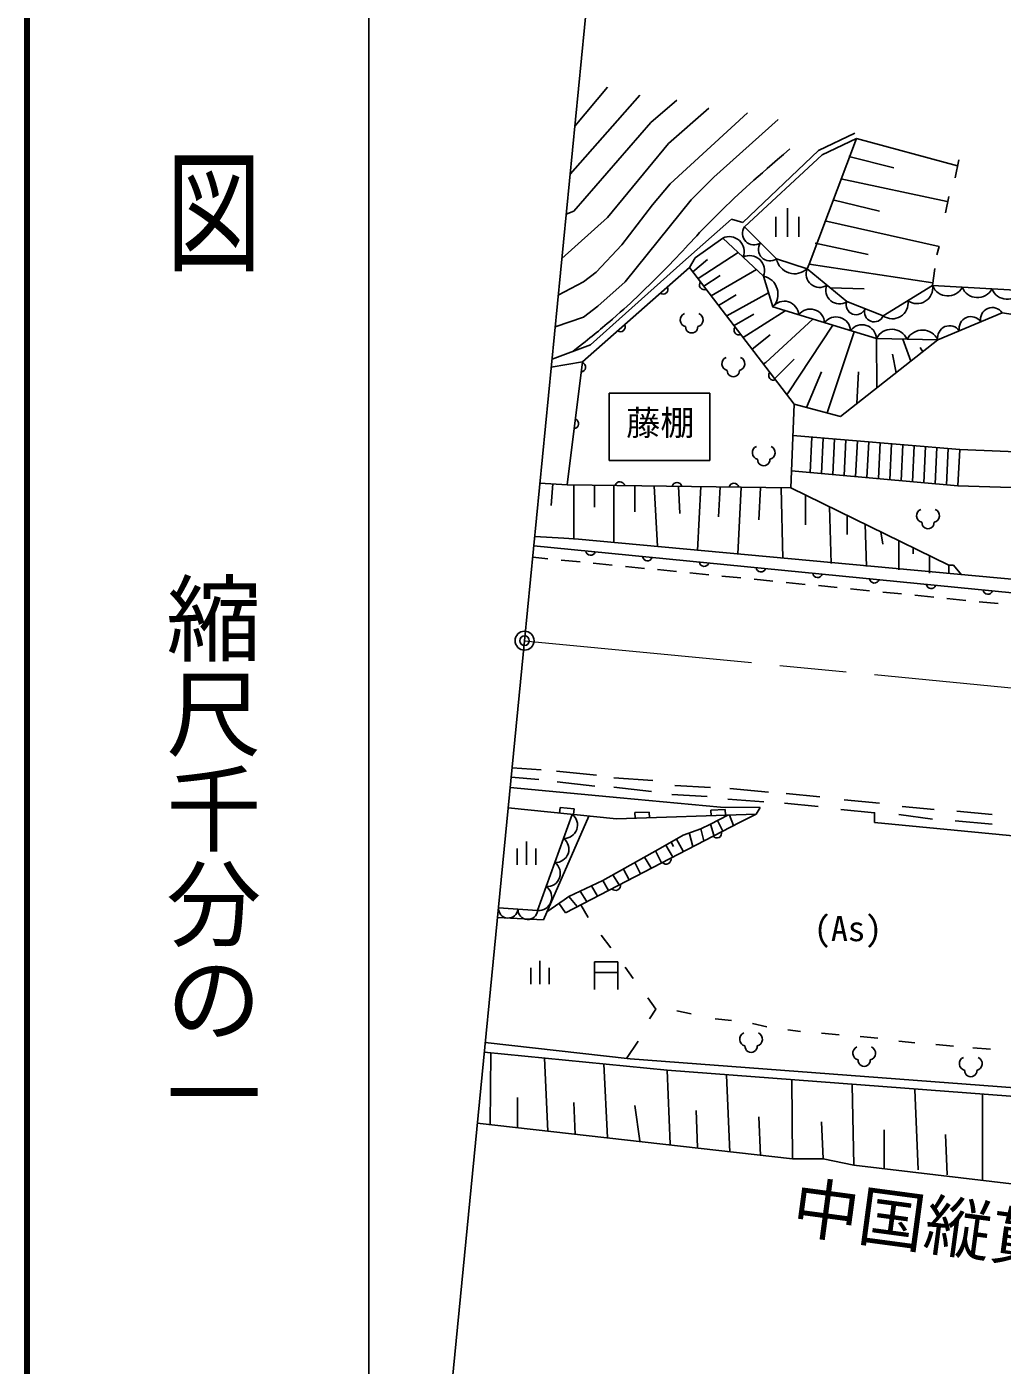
# Model space of a CAD drawing. Units: millimetres, scale not verified. Extents: x 40000 to 680000, y 20000 to 380000.
# Drawn here: x 40000 to 91321, y 249198 to 319638 of the extents above; entities that cross this region are included whole.
import ezdxf
from ezdxf.enums import TextEntityAlignment as Align

# ---------------------------------------------------------------- set-up
doc = ezdxf.new("R2010")
doc.units = ezdxf.units.MM
doc.header["$LTSCALE"] = 1000
doc.header["$PDMODE"] = 32
doc.header["$PDSIZE"] = 500
doc.linetypes.add('CHAIN', pattern=[18.5, 12, -1.5, 3.5, -1.5])
for name, color, linetype, lineweight in [('M-BGD', 7, 'Continuous', 25), ('M-BMK', 2, 'CHAIN', 13), ('M-BMK-SRVR', 3, 'Continuous', 25), ('M-STR-STRC', 7, 'Continuous', 25), ('M-TTL', 2, 'Continuous', 140), ('M-TTL-BAND', 7, 'Continuous', 25)]:
    doc.layers.add(name, color=color, linetype=linetype, lineweight=lineweight)
doc.layers.add('M-OTRS', color=6, linetype='Continuous')
doc.styles.add('@ＭＳ ゴシック', font='')
doc.styles.add('ＭＳ ゴシック', font='')
doc.styles.get('@ＭＳ ゴシック').set_extended_font_data('@MS Gothic')
doc.styles.get('ＭＳ ゴシック').set_extended_font_data('MS Gothic')

msp = doc.modelspace()

# ---------------------------------------------------------------- linework, layer by layer
at = {"layer": 'M-BGD'}
for p, q in [((70554, 316456), (68835, 314410)), ((72247, 316033), (68588, 311886)), ((75888, 315355), (73771, 313493)), ((73856, 311376), (77920, 315101)), ((73771, 313493), (70554, 309598)), ((81171, 307144), (83652, 313751)), ((81659, 313133), (83566, 314047)), ((83652, 313751), (81850, 312901)), ((83652, 313751), (88973, 312316)), ((77666, 309344), (81659, 313133)), ((81850, 312901), (77759, 309115)), ((83254, 312815), (85624, 312223)), ((88841, 311682), (89041, 312644)), ((72924, 310275), (73856, 311376)), ((82830, 311630), (88418, 310445)), ((88503, 310699), (88334, 309852)), ((71316, 308159), (72924, 310275)), ((80015, 308586), (80015, 310086)), ((82407, 310529), (84862, 309937)), ((70554, 309598), (68154, 307447)), ((77073, 309513), (74514, 307256)), ((77666, 309344), (77073, 309513)), ((80615, 308586), (80615, 309636)), ((69961, 306719), (71316, 308159)), ((75162, 307478), (76614, 308519)), ((81476, 308243), (84270, 307651)), ((74514, 307256), (71500, 304543)), ((75162, 307478), (74872, 306973)), ((75806, 307383), (75044, 306748)), ((75321, 306386), (77427, 307759)), ((81059, 306903), (81171, 307144)), ((87678, 306163), (81171, 307144)), ((69284, 306211), (69961, 306719)), ((76480, 306550), (75629, 305983)), ((76013, 305481), (78390, 306860)), ((87773, 306913), (87659, 306014)), ((67965, 305513), (69284, 306211)), ((82263, 305902), (84052, 305854)), ((77327, 305534), (76398, 304977)), ((76826, 304418), (79023, 305634)), ((71500, 304543), (69651, 302902)), ((78258, 304518), (77215, 303909)), ((77692, 303285), (79894, 304695)), ((78876, 301969), (81348, 304255)), ((80061, 300377), (82410, 303933)), ((69651, 302902), (67636, 302146)), ((79105, 303417), (78166, 302666)), ((83537, 303591), (82113, 299317)), ((87935, 303155), (82805, 299134)), ((84705, 303238), (84720, 300635)), ((86094, 303202), (86510, 302038)), ((85540, 302401), (85734, 301430)), ((87140, 302532), (86997, 302767)), ((67595, 301727), (69242, 302013)), ((78754, 301897), (78876, 301969)), ((80375, 302147), (79359, 301131)), ((81814, 301470), (81016, 299607)), ((83762, 301470), (83664, 299808)), ((79989, 300282), (80061, 300377)), ((80206, 295374), (80375, 299777)), ((82805, 299134), (80375, 299777)), ((80312, 298128), (89083, 297388)), ((81306, 298045), (81215, 296180)), ((81904, 297994), (81813, 296126)), ((82503, 297944), (82412, 296072)), ((83101, 297893), (83010, 296019)), ((83699, 297843), (83608, 295965)), ((84297, 297792), (84206, 295911)), ((84896, 297742), (84804, 295857)), ((85494, 297691), (85402, 295803)), ((86092, 297641), (86000, 295750)), ((86690, 297590), (86598, 295696)), ((87289, 297540), (87196, 295642)), ((87887, 297489), (87794, 295588)), ((88485, 297439), (88392, 295534)), ((89083, 297388), (88991, 295481)), ((89083, 297388), (94536, 297162)), ((80240, 296268), (88991, 295481)), ((66998, 295615), (68437, 295534)), ((67678, 295577), (67590, 294443)), ((68776, 295530), (68776, 292688)), ((69876, 295515), (69876, 294358)), ((70892, 295501), (70892, 292493)), ((71993, 295486), (71993, 294104)), ((73013, 295472), (73181, 292281)), ((74284, 295455), (74364, 294019)), ((75463, 295439), (75295, 292072)), ((76479, 295425), (76396, 293850)), ((77579, 295410), (77407, 291891)), ((78597, 295374), (78512, 293681)), ((79698, 295374), (79782, 291649)), ((80206, 295374), (88503, 291310)), ((88991, 295481), (94378, 295306)), ((80968, 295001), (80968, 293427)), ((82237, 294379), (82322, 291395)), ((83169, 293935), (83169, 292919)), ((84102, 293466), (84185, 291225)), ((84940, 293055), (85032, 292411)), ((85878, 292596), (85878, 291056)), ((67419, 291642), (66618, 291722)), ((66676, 292316), (102896, 288770)), ((86640, 292222), (86640, 291903)), ((87487, 291818), (87487, 290887)), ((69110, 291473), (68115, 291573)), ((70802, 291305), (69807, 291404)), ((72493, 291136), (71498, 291236)), ((74185, 290968), (73190, 291067)), ((88503, 291310), (88757, 291310)), ((88503, 291310), (88503, 290887)), ((88757, 291310), (89180, 290802)), ((75877, 290799), (74882, 290899)), ((77568, 290631), (76573, 290730)), ((79260, 290463), (78265, 290562)), ((80952, 290294), (79957, 290393)), ((82643, 290126), (81648, 290225)), ((84335, 289957), (83340, 290056)), ((86026, 289789), (85031, 289888)), ((87718, 289620), (86723, 289719)), ((89410, 289452), (88415, 289551)), ((91101, 289283), (90106, 289382)), ((67873, 280458), (69979, 280247)), ((67908, 279896), (69891, 279668)), ((70892, 280107), (72945, 279966)), ((74104, 279703), (75965, 279598)), ((65433, 279598), (71219, 279055)), ((70892, 279615), (72875, 279387)), ((71219, 279055), (76503, 278563)), ((73946, 279229), (75789, 279124)), ((76883, 278987), (78771, 278847)), ((76983, 279545), (79019, 279352)), ((79952, 279287), (81730, 279118)), ((83000, 278949), (84862, 278779)), ((68057, 278554), (68026, 278256)), ((68803, 278478), (68057, 278554)), ((68772, 278180), (68803, 278478)), ((72749, 278307), (72000, 278282)), ((72000, 278282), (72010, 277982)), ((72759, 278007), (72749, 278307)), ((76747, 278442), (75997, 278417)), ((75997, 278417), (76008, 278117)), ((76503, 278563), (78593, 278549)), ((76757, 278142), (76747, 278442)), ((78593, 278549), (78381, 278197)), ((79867, 278779), (81645, 278610)), ((86048, 278610), (87741, 278441)), ((88926, 278356), (90789, 278187)), ((67178, 272634), (69571, 278098)), ((68341, 273011), (77496, 277763)), ((75972, 277679), (76890, 278146)), ((75972, 277679), (76142, 277086)), ((76343, 277868), (76622, 277310)), ((76969, 278149), (77188, 277603)), ((78381, 278197), (77496, 277763)), ((85878, 278187), (87656, 277933)), ((88842, 277848), (90789, 277679)), ((74178, 276883), (74526, 276251)), ((74872, 277171), (75041, 276493)), ((75464, 277425), (75623, 276791)), ((65800, 275539), (65800, 276397)), ((66290, 275539), (66290, 276764)), ((66780, 275539), (66780, 276397)), ((73380, 275668), (73085, 276263)), ((73616, 276562), (73980, 275973)), ((73902, 276725), (74025, 276493)), ((71993, 275647), (72294, 275063)), ((72505, 275940), (72840, 275393)), ((70833, 275012), (71166, 274477)), ((71400, 275308), (71689, 274749)), ((69108, 274148), (69453, 273615)), ((69706, 274433), (70033, 273889)), ((70300, 274715), (70603, 274185)), ((68341, 273011), (67996, 273508)), ((68522, 273869), (68966, 273335)), ((69157, 273434), (69538, 272768)), ((64766, 272769), (67178, 272634)), ((70215, 271837), (70723, 271159)), ((66511, 269247), (66511, 270104)), ((67001, 269247), (67001, 270472)), ((67491, 269247), (67491, 270104)), ((69862, 268980), (69862, 270428)), ((69862, 270428), (71099, 270428)), ((69862, 269875), (71099, 269875)), ((71099, 270428), (71099, 268980)), ((71485, 270143), (71908, 269551)), ((74194, 267857), (74956, 267688)), ((76226, 267434), (77073, 267349)), ((78174, 267180), (78936, 267011)), ((80036, 266841), (80714, 266757)), ((81814, 266672), (82746, 266587)), ((83846, 266503), (84778, 266418)), ((72162, 266249), (71560, 265346)), ((85878, 266249), (86725, 266164)), ((87826, 266079), (88757, 265995)), ((89773, 265910), (90704, 265825)), ((71740, 265326), (111777, 262292)), ((73686, 264725), (73856, 260830)), ((111786, 261846), (73686, 264725)), ((76819, 264471), (76988, 260407)), ((83423, 263963), (83508, 259729)), ((86725, 263709), (86894, 259475)), ((90281, 263455), (90281, 258967)), ((65812, 263285), (65812, 261677)), ((68776, 263031), (68860, 261338)), ((71993, 262862), (72247, 260999)), ((75210, 262608), (75295, 260661)), ((78512, 262269), (78597, 260237)), ((81814, 262015), (81899, 260068)), ((85116, 261592), (85116, 259560)), ((88334, 261338), (88418, 259221))]:
    msp.add_line(p, q, dxfattribs=at)
for points in [[(77759, 309115), (79444, 307418), (81059, 306903), (83142, 305171), (85061, 304422), (87659, 306014), (92343, 305755), (99013, 304573), (105707, 304830), (112877, 304374), (114057, 306036), (117811, 309666), (122375, 313001), (127606, 316687), (128466, 318091)], [(74194, 315779), (72840, 314593), (68776, 309937), (68382, 309779)], [(79528, 314763), (76142, 311715), (74956, 310529), (71485, 306211), (70046, 304941)], [(81984, 309429), (87995, 308074), (87887, 307643)], [(113277, 298529), (112852, 302665), (111166, 303180), (107126, 303449), (103703, 303528), (99201, 303396), (91320, 304591), (87935, 303155), (84705, 303238), (79246, 304891), (78756, 306518), (76614, 308519)], [(80206, 295374), (68437, 295534), (69242, 302013), (74872, 306973), (80375, 299777)], [(70046, 304941), (69284, 304349), (67803, 303855)], [(66724, 292806), (68250, 292722), (69030, 292665), (101118, 289701), (101707, 289601), (102896, 289447), (103828, 289871), (103912, 289447), (102896, 288770)], [(78381, 278197), (71026, 277949), (65329, 278532)], [(82830, 278441), (84608, 278271), (84608, 277763), (117036, 274631), (117205, 275054)], [(64815, 273269), (66879, 273122), (68691, 278188)], [(73348, 276409), (74533, 277086), (75464, 277425), (75972, 277679)], [(73348, 276409), (70300, 274715), (68522, 273869), (68268, 273699), (67366, 273062)], [(72670, 268535), (73094, 267942), (72755, 267434)], [(63696, 261931), (80290, 260068), (81899, 260068), (83508, 259729), (100695, 257697)]]:
    msp.add_lwpolyline(points, dxfattribs=at)
for centre, radius, start, end in [((76954, 307809), 787, 338.33628, 115.57064), ((78256, 308766), 607, 144.98828, 304.61522), ((79099, 307918), 607, 144.98828, 304.61522), ((78025, 306809), 787, 338.33628, 115.57064), ((80394, 307607), 968, 191.23692, 313.39429), ((78550, 305569), 972, 315.806, 77.7353), ((81713, 306630), 709, 157.38138, 303.13424), ((73483, 305824), 256, 234.0649, 28.70414), ((75644, 306056), 256, 140.08574, 294.72497), ((82755, 305764), 709, 157.38138, 303.13424), ((86837, 305897), 830, 234.9251, 8.05922), ((88460, 306331), 861, 201.63583, 332.03622), ((90021, 306245), 861, 201.63583, 332.03622), ((91582, 306159), 861, 201.63583, 332.03622), ((79854, 304438), 758, 3.05722, 143.22901), ((83627, 304998), 515, 160.37869, 336.98548), ((85538, 305101), 830, 234.9251, 8.05922), ((81218, 304024), 758, 3.05722, 143.22901), ((82583, 303611), 758, 3.05722, 143.22901), ((84587, 304624), 515, 160.37869, 336.98548), ((89677, 303757), 626, 34.56688, 191.39671), ((90805, 304236), 626, 34.56688, 191.39671), ((71232, 303841), 256, 234.0649, 28.70414), ((77466, 303673), 256, 140.08574, 294.72497), ((83948, 303197), 758, 3.05722, 143.22901), ((85502, 302815), 902, 25.02341, 152.04815), ((87117, 302773), 902, 25.02341, 152.04815), ((88548, 303279), 626, 34.56688, 191.39671), ((69149, 301724), 256, 275.59591, 70.23514), ((79289, 301290), 256, 140.08574, 294.72497), ((68779, 298746), 256, 275.59591, 70.23514), ((71206, 295440), 256, 11.89991, 166.53914), ((74205, 295399), 256, 11.89991, 166.53914), ((77205, 295359), 256, 11.89991, 166.53914), ((87173, 293909), 359, 113.44836, 257.2818), ((87655, 293909), 359, 282.7182, 66.55164), ((87414, 293539), 321, 176.52859, 3.47141), ((69667, 292079), 256, 187.08952, 341.72876), ((72653, 291787), 256, 187.08952, 341.72876), ((75639, 291495), 256, 187.08952, 341.72876), ((78624, 291203), 256, 187.08952, 341.72876), ((81610, 290910), 256, 187.08952, 341.72876), ((84596, 290618), 256, 187.08952, 341.72876), ((87581, 290326), 256, 187.08952, 341.72876), ((90567, 290033), 256, 187.08952, 341.72876), ((68274, 277623), 702, 267.05291, 53.57683), ((67821, 276356), 702, 267.05291, 53.57683), ((76303, 277207), 256, 220.11412, 14.75336), ((67368, 275090), 702, 267.05291, 53.57683), ((73640, 275825), 256, 220.11412, 14.75336), ((66915, 273824), 702, 267.05291, 53.57683), ((70978, 274443), 256, 220.11412, 14.75336), ((65332, 273250), 518, 177.88534, 353.99063), ((66364, 273177), 518, 177.88534, 353.99063), ((77866, 266355), 359, 113.44836, 257.2818), ((78348, 266355), 359, 282.7182, 66.55164), ((78107, 265985), 321, 176.52859, 3.47141), ((83817, 265617), 359, 113.44836, 257.2818), ((84298, 265617), 359, 282.7182, 66.55164)]:
    msp.add_arc(centre, radius, start, end, dxfattribs=at)
msp.add_open_spline([(68741, 302560), (69746, 303344), (70020, 303571), (70811, 304254), (71963, 305250), (72564, 305859), (73637, 306940), (74686, 307996), (75212, 308648), (76270, 309696), (77722, 311134), (78262, 311577), (80149, 313206)], degree=3, knots=[0, 0, 0, 0, 1, 1, 1, 2, 2, 2, 3, 3, 3, 4, 4, 4, 4], dxfattribs=at)
at = {"layer": 'M-BMK'}
msp.add_line((66189, 287330), (165641, 277694), dxfattribs=at)
at = {"layer": 'M-BMK-SRVR'}
for p, q in [((71062, 337199), (66189, 287330)), ((66189, 287330), (61316, 237461))]:
    msp.add_line(p, q, dxfattribs=at)
msp.add_circle((66189, 287330), 500, dxfattribs=at)
msp.add_point((66189, 287330), dxfattribs=at)
at = {"layer": 'M-OTRS'}
msp.add_point((66189, 287330), dxfattribs=at)
at = {"layer": 'M-STR-STRC'}
for p, q in [((79415, 308586), (79415, 309636)), ((70645, 296804), (70645, 300360)), ((70645, 300358), (75937, 300358)), ((75937, 300358), (75937, 296804)), ((75937, 296804), (70645, 296804)), ((65535, 280642), (67065, 280528)), ((65486, 280144), (66942, 280019)), ((73686, 264725), (64072, 265668)), ((64122, 266176), (71740, 265326)), ((64375, 261854), (64421, 265634)), ((67415, 261513), (67236, 265357)), ((70545, 261162), (70353, 265052)), ((80290, 260068), (80254, 264228))]:
    msp.add_line(p, q, dxfattribs=at)
for centre, radius, start, end in [((74740, 304215), 359, 113.44836, 257.2818), ((75222, 304215), 359, 282.7182, 66.55164), ((74981, 303846), 321, 176.52859, 3.47141), ((76932, 301905), 359, 113.44836, 257.2818), ((77414, 301905), 359, 282.7182, 66.55164), ((77173, 301535), 321, 176.52859, 3.47141), ((78532, 297225), 359, 113.44836, 257.2818), ((79014, 297225), 359, 282.7182, 66.55164), ((78773, 296855), 321, 176.52859, 3.47141), ((84057, 265247), 321, 176.52859, 3.47141), ((89425, 265064), 359, 113.44836, 257.2818), ((89907, 265064), 359, 282.7182, 66.55164), ((89666, 264695), 321, 176.52859, 3.47141)]:
    msp.add_arc(centre, radius, start, end, dxfattribs=at)
at = {"layer": 'M-TTL'}
msp.add_line((40000, 380000), (40000, 20000), dxfattribs=at)
at = {"layer": 'M-TTL-BAND'}
msp.add_line((58000, 370000), (58000, 20000), dxfattribs=at)

# ---------------------------------------------------------------- texts
at = {"layer": 'M-BGD', "style": 'ＭＳ ゴシック'}
for s, p in [('藤棚', (71532, 297744)), ('(As)', (81409, 271120))]:
    msp.add_text(s, height=1320, dxfattribs=at).set_placement(p, align=Align.BOTTOM_LEFT)
msp.add_text('中国縦貫自動車道', height=2566, rotation=352.365, dxfattribs=at).set_placement((80056, 255545), align=Align.BOTTOM_LEFT)
at = {"layer": 'M-TTL-BAND', "style": '@ＭＳ ゴシック', "width": 1.4}
msp.add_text('平  面  図', height=3666, rotation=270, dxfattribs=at).set_placement((49777, 306475), align=Align.MIDDLE_RIGHT)
at = {"layer": 'M-TTL-BAND', "style": '@ＭＳ ゴシック'}
msp.add_text('縮尺千分の一', height=3666, rotation=270, dxfattribs=at).set_placement((49777, 261030), align=Align.MIDDLE_RIGHT)

doc.saveas('drawing.dxf')
